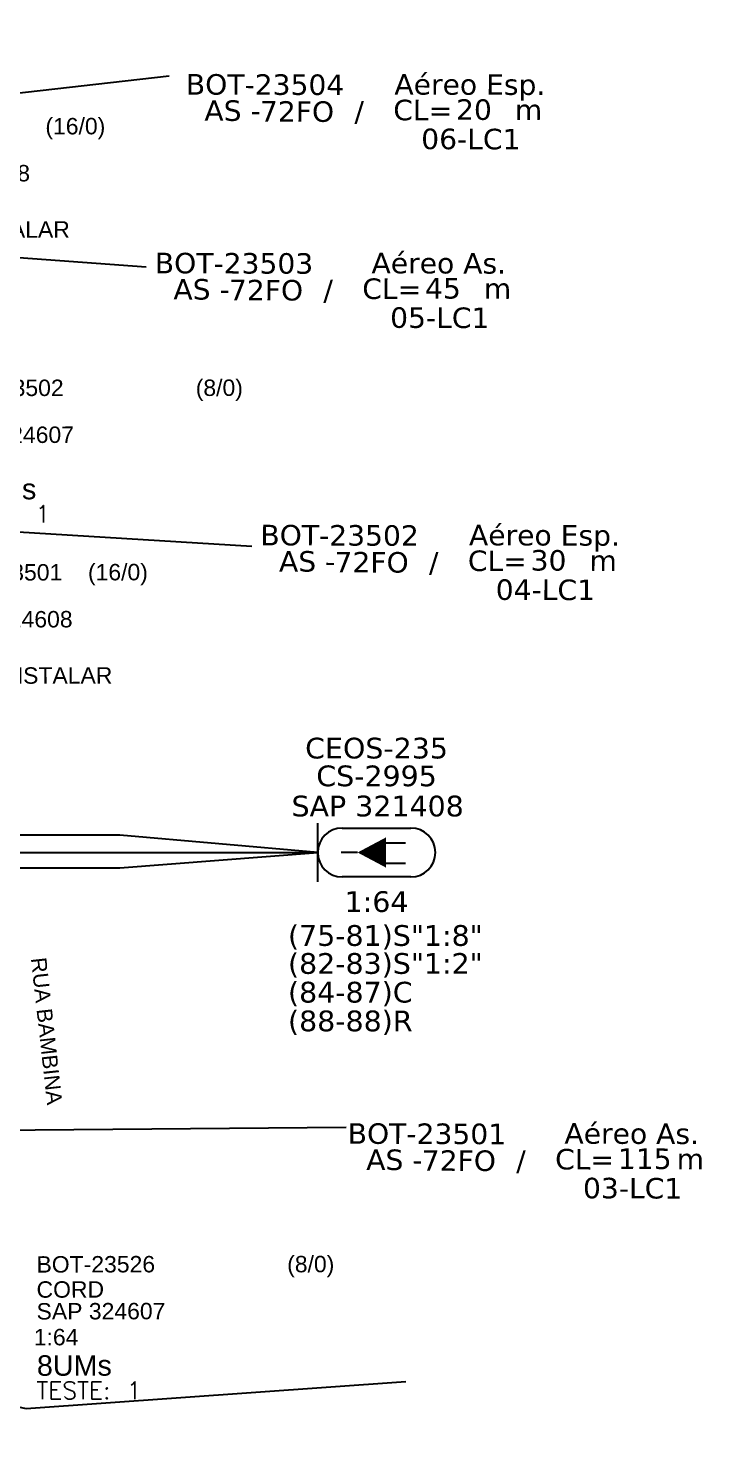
# Model space of a CAD drawing. Extents: x -89 to 749, y 705 to 1299.
# Drawn here: x 193.3 to 291.7, y 853.6 to 1060.1 of the extents above; entities that cross this region are included whole.
import ezdxf
from ezdxf.enums import TextEntityAlignment as Align

# ---------------------------------------------------------------- set-up
doc = ezdxf.new("R2010")
doc.units = 0
doc.layers.add("20.0-LEGENDA DOS CDO'S", color=1, linetype='Continuous', lineweight=0)
doc.layers.add('Segmento Logradouro Texto', color=7, linetype='Continuous', lineweight=0)
for name, color, linetype in [('20.4-CEOS', 1, 'Continuous'), ('CAP a instalar', 1, 'Continuous'), ('label_cabos', 7, 'Continuous'), ('QUADRA', 7, 'Continuous')]:
    doc.layers.add(name, color=color, linetype=linetype)
doc.styles.add('ARIAL', font='arial.ttf')
doc.styles.add('DIGICADE', font='arial.ttf')
doc.styles.add('ROMANS', font='romans')
doc.styles.add('siredit', font='verdana.ttf')
doc.linetypes.add('FENCELINE1', pattern='A,0.25,-0.1,[133,ltypeshp.shx,S=0.1,R=0,X=-0.1,Y=0],-0.1,1', length=1.45)
doc.dimstyles.new('CC', dxfattribs={"dimtxt": 1, "dimasz": 2, "dimexe": 0.18, "dimexo": 0.0625, "dimgap": 0.09, "dimtad": 0, "dimdec": 0, "dimrnd": 1, "dimzin": 0, "dimdsep": 46, "dimtxsty": 'siredit', "dimblk": 'NONE', "dimcen": 0, "dimse1": 1, "dimse2": 1, "dimsd1": 1, "dimsd2": 1, "dimclrt": 7, "dimadec": 0, "dimazin": 0, "dimtfac": 1, "dimtdec": 0, "dimtofl": 0, "dimtmove": 0, "dimatfit": 3, "dimfxl": 0, "dimtolj": 1, "dimtzin": 0, "dimarcsym": 0})

# ---------------------------------------------------------------- blocks, each defined once
blk = doc.blocks.new('Inst CDOE-8 CAIXA DIST OPT CDOE 48F_8D C_SPL OPTAP')
at = {"layer": "20.0-LEGENDA DOS CDO'S", "color": 0}
for tag, p, style, flags in [('ID_ATIVIDADE', (0.12, 6.472), 'ARIAL', 3), ('FATOR', (7.921, 6.472), 'ARIAL', 1), ('QTDE', (0.235, -0.97), 'DIGICADE', 3)]:
    blk.add_attdef(tag, p, '', height=0.8, rotation=0.11799, dxfattribs=dict(at, style=style, flags=flags))
at = {"layer": "20.0-LEGENDA DOS CDO'S", "color": 0, "style": 'ARIAL'}
for tag, p, height in [('FID', (0.12, 5.248), 0.8), ('CORDOALHA', (0.122, 4.023), 0.8), ('SAP', (0.124, 2.961), 0.8), ('1:XX', (-0.012, 1.7), 0.8), ('UMS', (0.141, 0.217), 1)]:
    blk.add_attdef(tag, p, '', height=height, rotation=0.11799, dxfattribs=at)
blk.add_attdef('FIBRAS_UTILIZADAS', text='', height=0.8, rotation=0.11799, dxfattribs=at).set_placement((13.479, 5.263), align=Align.CENTER)
blk = doc.blocks.new('Teste  FTTH')
at = {"color": 0, "lineweight": 0, "style": 'ROMANS'}
for tag, p in [('TESTE', (-2.302, -0.29)), ('QTDE', (0.212, -0.29))]:
    blk.add_attdef(tag, p, '', height=0.48, dxfattribs=at)
for tag, p, flags in [('FID', (-2.227, -1.253), 1), ('FATOR', (-2.227, -2.028), 3), ('ID_ATIVIDADE', (-2.227, -2.716), 3)]:
    blk.add_attdef(tag, p, '', height=0.48, dxfattribs=dict(at, flags=flags))
blk = doc.blocks.new('CDOE_CT_POSTE')
at = {"layer": "20.0-LEGENDA DOS CDO'S", "color": 0, "style": 'ARIAL'}
for tag, p in [('CDO_N', (0.12, 5.248)), ('CORDOALHA', (0.122, 4.023)), ('SAP', (0.124, 2.961)), ('1:XX', (0.139, 1.231)), ('UMS', (0.141, 0.217))]:
    blk.add_attdef(tag, p, '', height=0.68, rotation=0.11799, dxfattribs=at)
blk.add_attdef('FIBRAS_UTILIZADAS', text='', height=0.68, rotation=0.11799, dxfattribs=at).set_placement((7.829, 5.263), align=Align.CENTER)
blk = doc.blocks.new('Inst CB AS CFOA-SM-AS-80-TS-72')
at = {"layer": 'label_cabos', "color": 0, "style": 'siredit'}
for tag, flags, p in [('ID_ATIVIDADE', 3, (1.314, 2.672)), ('FATOR', 1, (11.56, 2.551))]:
    blk.add_attdef(tag, text='', height=1, rotation=359.69001, dxfattribs=dict(at, flags=flags)).set_placement(p, align=Align.MIDDLE_CENTER)
for tag, p in [('DESTINO_CABO', (3.131, 1.262)), ('TIPO_CABO', (13.108, 1.245)), ('TIPO_CABO', (1.762, -0.005)), ('CABO', (4.686, -0.052)), ('/', (7.714, -0.052)), ('LANCE', (10.809, 0.002)), ('UND', (15.964, 0.002)), ('FID', (13.148, -1.414))]:
    blk.add_attdef(tag, text='', height=1, rotation=359.69001, dxfattribs=at).set_placement(p, align=Align.MIDDLE_CENTER)
blk.add_attdef('QTDE', (12.429, -0.475), '', height=1, rotation=359.69001, dxfattribs=at)
blk = doc.blocks.new('_None')
blk = doc.blocks.new('Inst CB ESP CFOA-SM-AS-80-TS-72')
at = {"layer": 'label_cabos', "color": 0, "style": 'siredit'}
for tag, flags, p in [('ID_ATIVIDADE', 3, (1.314, 2.672)), ('FATOR', 1, (11.56, 2.551))]:
    blk.add_attdef(tag, text='', height=0.8, rotation=359.69001, dxfattribs=dict(at, flags=flags)).set_placement(p, align=Align.MIDDLE_CENTER)
for tag, p in [('DESTINO_CABO', (3.131, 1.262)), ('TIPO_CABO', (13.108, 1.245)), ('TIPO_CABO', (1.762, -0.005)), ('CABO', (4.686, -0.052)), ('/', (7.714, -0.052)), ('LANCE', (10.809, 0.002)), ('UND', (15.964, 0.002)), ('FID', (13.148, -1.414))]:
    blk.add_attdef(tag, text='', height=0.8, rotation=359.69001, dxfattribs=at).set_placement(p, align=Align.MIDDLE_CENTER)
blk.add_attdef('QTDE', (12.429, -0.475), '', height=0.8, rotation=359.69001, dxfattribs=at)

msp = doc.modelspace()

# ---------------------------------------------------------------- linework, layer by layer
at = {"layer": '20.4-CEOS', "color": 5}
for p, q in [((239.2, 943.15), (249.23, 943.15)), ((249.23, 936), (239.2, 936))]:
    msp.add_line(p, q, dxfattribs=at)
for points in [[(235.62, 935.27), (235.62, 943.89)], [(245.4, 941), (248.44, 941)], [(241.44, 939.58), (239.03, 939.58)], [(245.4, 938.02), (248.44, 938.02)]]:
    msp.add_lwpolyline(points, dxfattribs=at)
msp.add_lwpolyline([(241.44, 939.58, 0, 4.41, 0), (245.58, 939.58, 4.41, 4.41, 0)], format="xyseb", dxfattribs=at)
for centre, start, end in [((239.2, 939.58), 90, 270), ((249.23, 939.58), 270, 90)]:
    msp.add_arc(centre, 3.58, start, end, dxfattribs=at)
at = {"layer": 'CAP a instalar', "color": 7, "linetype": 'FENCELINE1', "ltscale": 5}
for p, q in [((206.7, 942.12), (188.75, 942.12)), ((235.62, 939.58), (206.7, 942.12))]:
    msp.add_line(p, q, dxfattribs=at)
at = {"layer": 'CAP a instalar', "color": 7, "ltscale": 6}
msp.add_lwpolyline([(145.31, 854.53), (155.76, 864.72), (155.69, 884.62), (167.6, 894.75), (165.09, 918.23), (162.06, 948.18), (188.36, 939.58), (206.7, 939.58), (235.62, 939.58)], dxfattribs=at)
at = {"layer": 'CAP a instalar', "color": 5, "ltscale": 6}
msp.add_lwpolyline([(146.87, 853.57), (157.55, 863.51), (157.54, 883.8), (169.96, 894.45), (167.58, 918.07), (164.88, 944.86), (188.09, 937.35), (206.7, 937.35), (235.62, 939.58)], dxfattribs=at)
at = {"layer": 'QUADRA', "color": 4}
msp.add_lwpolyline([(166.45, 1060.1), (171.76, 1019.16), (181.57, 923.12), (191, 859.23), (191.82, 858.51), (193.03, 858.28), (248.51, 862.22)], dxfattribs=at)
msp.add_lwpolyline([(166.45, 1060.1), (171.76, 1019.16), (181.57, 923.12), (191, 859.23), (191.82, 858.51), (193.03, 858.28), (248.51, 862.22)], dxfattribs=at)

# ---------------------------------------------------------------- block references
at = {"layer": "20.0-LEGENDA DOS CDO'S", "color": 252}
ref = msp.add_blockref('CDOE_CT_POSTE', (174.38, 1028.79), dxfattribs=dict(at, xscale=3, yscale=3, zscale=3))
ref.add_attrib('CDO_N', 'BOT-23503', (174.74, 1044.53), dxfattribs={"color": 0, "height": 2.4, "rotation": 0.118, "style": 'ARIAL'})
ref.add_attrib('CORDOALHA', 'CORD', (174.75, 1040.86), dxfattribs={"color": 0, "height": 2.4, "rotation": 0.118, "style": 'ARIAL'})
ref.add_attrib('SAP', 'SAP 324608', (174.75, 1037.67), dxfattribs={"color": 0, "height": 2.4, "rotation": 0.118, "style": 'ARIAL'})
ref.add_attrib('1:XX', '1:64', (174.35, 1033.89), dxfattribs={"color": 0, "height": 2.4, "rotation": 0.118, "style": 'ARIAL'})
ref.add_attrib('UMS', 'NÃO INSTALAR', (174.8, 1029.44), dxfattribs={"color": 0, "height": 2.4, "rotation": 0.118, "style": 'ARIAL'})
ref.add_attrib('FIBRAS_UTILIZADAS', '     (16/0)', dxfattribs={"color": 0, "height": 2.4, "rotation": 0.118, "style": 'ARIAL'}).set_placement((197.87, 1044.58), align=Align.CENTER)
at = {"layer": "20.0-LEGENDA DOS CDO'S", "color": 7, "lineweight": 0, "xscale": 3, "yscale": 3, "zscale": 3}
for p, values in [((180.8, 990.55), {'FID': 'BOT-23502', 'CORDOALHA': 'CORD', 'SAP': 'SAP 324607', '1:XX': '1:64', 'UMS': '22UMs', 'FIBRAS_UTILIZADAS': '(8/0)'}), ((194.16, 862.41), {'FID': 'BOT-23526', 'CORDOALHA': 'CORD', 'SAP': 'SAP 324607', '1:XX': '1:64', 'UMS': '8UMs', 'FIBRAS_UTILIZADAS': '(8/0)'})]:
    msp.add_blockref('Inst CDOE-8 CAIXA DIST OPT CDOE 48F_8D C_SPL OPTAP', p, dxfattribs=at).add_auto_attribs(values)
at = {"layer": "20.0-LEGENDA DOS CDO'S", "color": 7, "lineweight": 0, "xscale": 5.251499999999998, "yscale": 5.251499999999998, "zscale": 5.251499999999998, "rotation": 3.126797674059998e-05}
for p in [(193.25, 989.34), (206.6, 861.19)]:
    msp.add_blockref('Teste  FTTH', p, dxfattribs=at).add_auto_attribs({'TESTE': 'TESTE:', 'QTDE': '1'})
at = {"layer": "20.0-LEGENDA DOS CDO'S", "color": 252}
ref = msp.add_blockref('CDOE_CT_POSTE', (180.6, 963.58), dxfattribs=dict(at, xscale=3, yscale=3, zscale=3))
ref.add_attrib('CDO_N', 'BOT-23501', (180.96, 979.32), dxfattribs={"color": 0, "height": 2.4, "rotation": 0.118, "style": 'ARIAL'})
ref.add_attrib('CORDOALHA', 'CORD', (180.97, 975.65), dxfattribs={"color": 0, "height": 2.4, "rotation": 0.118, "style": 'ARIAL'})
ref.add_attrib('SAP', 'SAP 324608', (180.97, 972.46), dxfattribs={"color": 0, "height": 2.4, "rotation": 0.118, "style": 'ARIAL'})
ref.add_attrib('1:XX', '1:64', (180.57, 968.68), dxfattribs={"color": 0, "height": 2.4, "rotation": 0.118, "style": 'ARIAL'})
ref.add_attrib('UMS', 'NÃO INSTALAR', (181.02, 964.23), dxfattribs={"color": 0, "height": 2.4, "rotation": 0.118, "style": 'ARIAL'})
ref.add_attrib('FIBRAS_UTILIZADAS', '     (16/0)', dxfattribs={"color": 0, "height": 2.4, "rotation": 0.118, "style": 'ARIAL'}).set_placement((204.09, 979.37), align=Align.CENTER)
at = {"layer": 'label_cabos'}
ref = msp.add_blockref('Inst CB ESP CFOA-SM-AS-80-TS-72', (218.53, 1048.06), dxfattribs=dict(at, xscale=3, yscale=3.000000000000001, zscale=3.000000000000001, rotation=0.1315642785740557))
ref.add_attrib('DESTINO_CABO', 'BOT-23504', dxfattribs={"color": 0, "height": 3, "rotation": 359.8216, "style": 'siredit'}).set_placement((227.92, 1051.87), align=Align.MIDDLE_CENTER)
ref.add_attrib('CABO', '72FO', dxfattribs={"color": 0, "height": 3, "rotation": 359.8216, "style": 'siredit'}).set_placement((232.59, 1047.93), align=Align.MIDDLE_CENTER)
ref.add_attrib('LANCE', 'CL=', dxfattribs={"color": 0, "height": 3, "rotation": 359.8216, "style": 'siredit'}).set_placement((250.96, 1048.14), align=Align.MIDDLE_CENTER)
ref.add_attrib('TIPO_CABO', 'Aéreo Esp.', dxfattribs={"color": 0, "height": 3, "rotation": 359.8216, "style": 'siredit'}).set_placement((257.85, 1051.88), align=Align.MIDDLE_CENTER)
ref.add_attrib('/', '/', dxfattribs={"color": 0, "height": 3, "rotation": 359.8216, "style": 'siredit'}).set_placement((241.67, 1047.96), align=Align.MIDDLE_CENTER)
ref.add_attrib('TIPO_CABO', 'AS - ', dxfattribs={"color": 0, "height": 3, "rotation": 359.8216, "style": 'siredit'}).set_placement((223.82, 1048.06), align=Align.MIDDLE_CENTER)
ref.add_attrib('FID', '06-LC1', dxfattribs={"color": 0, "height": 3, "rotation": 359.8216, "style": 'siredit'}).set_placement((257.99, 1043.91), align=Align.MIDDLE_CENTER)
ref.add_attrib('QTDE', '20', (255.82, 1046.72), dxfattribs={"color": 0, "height": 3, "rotation": 359.8216, "style": 'siredit'})
ref.add_attrib('UND', 'm', dxfattribs={"color": 0, "height": 3, "rotation": 359.8216, "style": 'siredit'}).set_placement((266.42, 1048.17), align=Align.MIDDLE_CENTER)
ref = msp.add_blockref('Inst CB AS CFOA-SM-AS-80-TS-72', (214, 1021.93), dxfattribs=dict(at, xscale=3, yscale=3.000000000000001, zscale=3.000000000000001, rotation=0.1315642785740556))
ref.add_attrib('DESTINO_CABO', 'BOT-23503', dxfattribs={"color": 0, "height": 3, "rotation": 359.8216, "style": 'siredit'}).set_placement((223.38, 1025.74), align=Align.MIDDLE_CENTER)
ref.add_attrib('TIPO_CABO', 'Aéreo As.', dxfattribs={"color": 0, "height": 3, "rotation": 359.8216, "style": 'siredit'}).set_placement((253.31, 1025.75), align=Align.MIDDLE_CENTER)
ref.add_attrib('CABO', '72FO', dxfattribs={"color": 0, "height": 3, "rotation": 359.8216, "style": 'siredit'}).set_placement((228.06, 1021.81), align=Align.MIDDLE_CENTER)
ref.add_attrib('/', '/', dxfattribs={"color": 0, "height": 3, "rotation": 359.8216, "style": 'siredit'}).set_placement((237.14, 1021.83), align=Align.MIDDLE_CENTER)
ref.add_attrib('TIPO_CABO', 'AS - ', dxfattribs={"color": 0, "height": 3, "rotation": 359.8216, "style": 'siredit'}).set_placement((219.29, 1021.93), align=Align.MIDDLE_CENTER)
ref.add_attrib('FID', '05-LC1', dxfattribs={"color": 0, "height": 3, "rotation": 359.8216, "style": 'siredit'}).set_placement((253.45, 1017.78), align=Align.MIDDLE_CENTER)
ref.add_attrib('LANCE', 'CL=', dxfattribs={"color": 0, "height": 3, "rotation": 359.8216, "style": 'siredit'}).set_placement((246.43, 1022.01), align=Align.MIDDLE_CENTER)
ref.add_attrib('QTDE', '45', (251.29, 1020.59), dxfattribs={"color": 0, "height": 3, "rotation": 359.8216, "style": 'siredit'})
ref.add_attrib('UND', 'm', dxfattribs={"color": 0, "height": 3, "rotation": 359.8216, "style": 'siredit'}).set_placement((261.89, 1022.04), align=Align.MIDDLE_CENTER)
ref = msp.add_blockref('Inst CB ESP CFOA-SM-AS-80-TS-72', (229.43, 982.15), dxfattribs=dict(at, xscale=3, yscale=3.000000000000001, zscale=3.000000000000001, rotation=0.1315642785740557))
ref.add_attrib('DESTINO_CABO', 'BOT-23502', dxfattribs={"color": 0, "height": 3, "rotation": 359.8216, "style": 'siredit'}).set_placement((238.81, 985.96), align=Align.MIDDLE_CENTER)
ref.add_attrib('CABO', '72FO', dxfattribs={"color": 0, "height": 3, "rotation": 359.8216, "style": 'siredit'}).set_placement((243.49, 982.02), align=Align.MIDDLE_CENTER)
ref.add_attrib('LANCE', 'CL=', dxfattribs={"color": 0, "height": 3, "rotation": 359.8216, "style": 'siredit'}).set_placement((261.86, 982.23), align=Align.MIDDLE_CENTER)
ref.add_attrib('TIPO_CABO', 'Aéreo Esp.', dxfattribs={"color": 0, "height": 3, "rotation": 359.8216, "style": 'siredit'}).set_placement((268.75, 985.97), align=Align.MIDDLE_CENTER)
ref.add_attrib('/', '/', dxfattribs={"color": 0, "height": 3, "rotation": 359.8216, "style": 'siredit'}).set_placement((252.57, 982.04), align=Align.MIDDLE_CENTER)
ref.add_attrib('TIPO_CABO', 'AS - ', dxfattribs={"color": 0, "height": 3, "rotation": 359.8216, "style": 'siredit'}).set_placement((234.72, 982.15), align=Align.MIDDLE_CENTER)
ref.add_attrib('FID', '04-LC1', dxfattribs={"color": 0, "height": 3, "rotation": 359.8216, "style": 'siredit'}).set_placement((268.88, 978), align=Align.MIDDLE_CENTER)
ref.add_attrib('QTDE', '30', (266.72, 980.81), dxfattribs={"color": 0, "height": 3, "rotation": 359.8216, "style": 'siredit'})
ref.add_attrib('UND', 'm', dxfattribs={"color": 0, "height": 3, "rotation": 359.8216, "style": 'siredit'}).set_placement((277.32, 982.26), align=Align.MIDDLE_CENTER)
ref = msp.add_blockref('Inst CB AS CFOA-SM-AS-80-TS-72', (242.18, 894.66), dxfattribs=dict(at, xscale=3, yscale=3.000000000000001, zscale=3.000000000000001, rotation=0.1315642785740556))
ref.add_attrib('DESTINO_CABO', 'BOT-23501', dxfattribs={"color": 0, "height": 3, "rotation": 359.8216, "style": 'siredit'}).set_placement((251.57, 898.46), align=Align.MIDDLE_CENTER)
ref.add_attrib('TIPO_CABO', 'Aéreo As.', dxfattribs={"color": 0, "height": 3, "rotation": 359.8216, "style": 'siredit'}).set_placement((281.5, 898.48), align=Align.MIDDLE_CENTER)
ref.add_attrib('CABO', '72FO', dxfattribs={"color": 0, "height": 3, "rotation": 359.8216, "style": 'siredit'}).set_placement((256.24, 894.53), align=Align.MIDDLE_CENTER)
ref.add_attrib('/', '/', dxfattribs={"color": 0, "height": 3, "rotation": 359.8216, "style": 'siredit'}).set_placement((265.32, 894.55), align=Align.MIDDLE_CENTER)
ref.add_attrib('TIPO_CABO', 'AS - ', dxfattribs={"color": 0, "height": 3, "rotation": 359.8216, "style": 'siredit'}).set_placement((247.47, 894.65), align=Align.MIDDLE_CENTER)
ref.add_attrib('FID', '03-LC1', dxfattribs={"color": 0, "height": 3, "rotation": 359.8216, "style": 'siredit'}).set_placement((281.63, 890.5), align=Align.MIDDLE_CENTER)
ref.add_attrib('LANCE', 'CL=', dxfattribs={"color": 0, "height": 3, "rotation": 359.8216, "style": 'siredit'}).set_placement((274.61, 894.73), align=Align.MIDDLE_CENTER)
ref.add_attrib('QTDE', '115', (279.47, 893.32), dxfattribs={"color": 0, "height": 3, "rotation": 359.8216, "style": 'siredit'})
ref.add_attrib('UND', 'm', dxfattribs={"color": 0, "height": 3, "rotation": 359.8216, "style": 'siredit'}).set_placement((290.07, 894.77), align=Align.MIDDLE_CENTER)

# ---------------------------------------------------------------- texts
at = {"layer": '20.4-CEOS', "color": 5, "style": 'siredit'}
for s, p in [('CEOS-235', (244.21, 956.36)), ('CS-2995', (244.21, 952.3)), ('SAP 321408', (244.37, 947.89)), ('1:64', (244.21, 933.92))]:
    msp.add_text(s, height=3.029, dxfattribs=at).set_placement(p, align=Align.TOP_CENTER)
for s, p in [('(75-81)S"1:8"', (231.27, 925.93)), ('(82-83)S"1:2"', (231.27, 921.84)), ('(84-87)C', (231.27, 917.64)), ('(88-88)R', (231.27, 913.44))]:
    msp.add_text(s, height=3.029, dxfattribs=at).set_placement(p)
at = {"layer": 'Segmento Logradouro Texto', "color": 5, "linetype": 'Continuous', "insert": (195.93, 924.36), "char_height": 2.25, "width": 22.2928, "attachment_point": 1, "rotation": 276.3183, "style": 'DIGICADE'}
msp.add_mtext('\\fArial|b0|i0|c0|p34;\\W1.0000000000;\\T1.0000000000;\\o\\lRUA BAMBINA', dxfattribs=at)
msp.add_mtext('\\fArial|b0|i0|c0|p34;\\W1.0000000000;\\T1.0000000000;\\o\\lRUA BAMBINA', dxfattribs=at)

# ---------------------------------------------------------------- leaders
at = {"layer": 'label_cabos'}
for points in [[(164.75, 1047.52), (213.91, 1053.16)], [(167.24, 1028.34), (210.56, 1025.22)], [(171.53, 987.68), (225.98, 984.37)], [(181.45, 898.94), (239.79, 899.44)]]:
    msp.add_leader(points, dimstyle='CC', override={"dimgap": 0.09, "dimtad": 0}, dxfattribs=at)

doc.saveas('drawing.dxf')
